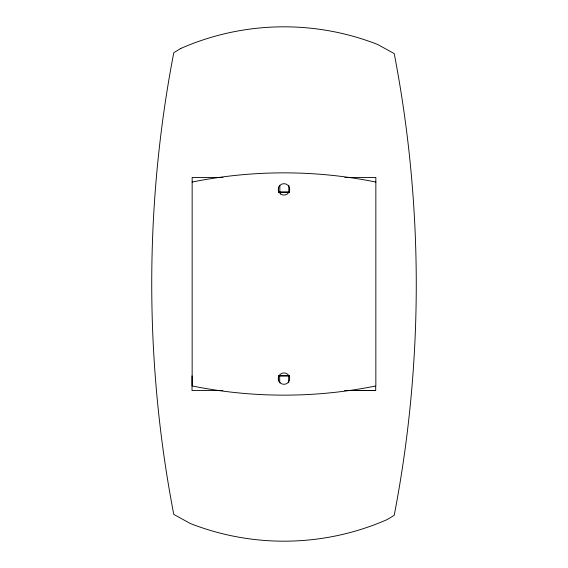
<?xml version="1.0" encoding="UTF-8"?>
<svg xmlns="http://www.w3.org/2000/svg" width="568" height="568" viewBox="0 0 568 568"><rect width="100%" height="100%" fill="white"/><g stroke="black" fill="none" stroke-linecap="round" stroke-linejoin="round"><path stroke-width="0.85" d="M278.554 192.147L289.502 192.133M278.725 375.853L289.339 375.839M222.997 177.45L192.147 177.45L192.147 385.956A463.85 463.85 0 0 0 375.853 385.956L375.853 177.45L344.911 177.45M344.783 390.543L375.711 390.55L375.711 386.226M222.869 390.55L192.012 390.55L192.012 375.853M345.096 390.55L375.711 390.55M278.37 192.133L289.325 192.147M278.59 375.831L289.488 375.846M288.814 185.218L288.828 192.133M288.665 375.839L288.672 382.754M279.839 185.232L279.854 192.147M279.69 375.853L279.704 382.768M278.547 186.964L278.554 191.281M278.391 376.719L278.398 381.036M192.147 182.044A463.85 463.85 0 0 1 375.853 182.044M180.873 48.401L173.78 52.682A1219.83 1219.83 0 0 0 173.78 514.395L190.33 523.519A257.183 257.183 0 0 0 387.127 519.599L394.22 515.318A1219.83 1219.83 0 0 0 394.22 53.605L377.67 44.481A257.183 257.183 0 0 0 180.873 48.401M280.123 382.825A5.73 5.73 0 0 0 289.595 379.857A5.73 5.73 0 0 0 282.289 373.14A5.73 5.73 0 0 0 280.123 382.825M280.613 194.007A5.73 5.73 0 0 0 289.694 190.01A5.73 5.73 0 0 0 281.692 184.138A5.73 5.73 0 0 0 280.613 194.007"/></g></svg>
